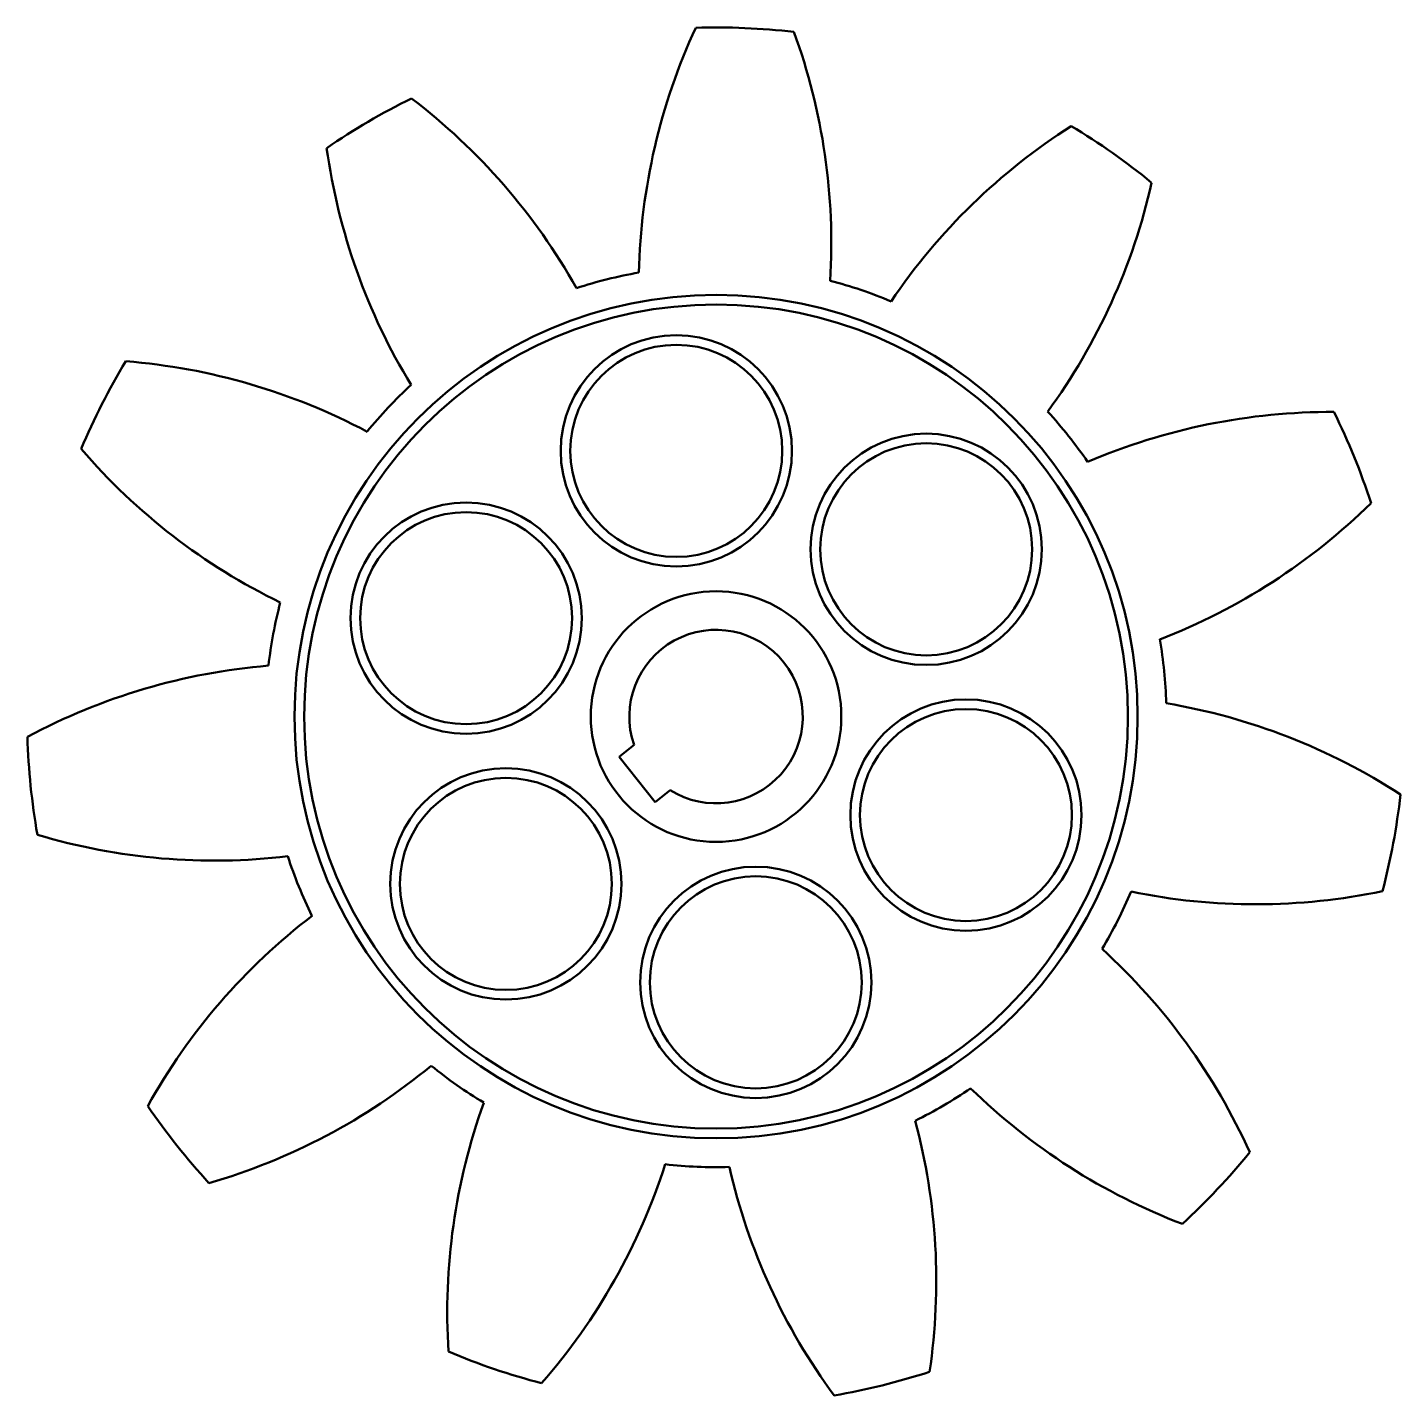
# Model space of a CAD drawing. Header units: millimetres. Extents: x 29.4 to 65, y 12.4 to 47.9.
import ezdxf

# ---------------------------------------------------------------- set-up
doc = ezdxf.new("R2010")
doc.units = ezdxf.units.MM
doc.header["$LTSCALE"] = 0.2
doc.layers.add('Visible (ISO)', color=7, linetype='Continuous', lineweight=50)

msp = doc.modelspace()

# ---------------------------------------------------------------- linework, layer by layer
at = {"layer": 'Visible (ISO)'}
for p, q in [((44.705, 28.974), (45.096, 29.286)), ((45.639, 27.801), (44.705, 28.974)), ((46.03, 28.112), (45.639, 27.801))]:
    msp.add_line(p, q, dxfattribs=at)
for centre, radius in [((47.223, 30.02), 10.938), ((47.223, 30.02), 10.687), ((46.192, 36.912), 3), ((46.192, 36.912), 2.75), ((52.676, 34.358), 3), ((52.676, 34.358), 2.75), ((40.739, 32.573), 3), ((40.739, 32.573), 2.75), ((47.223, 30.02), 3.25), ((53.707, 27.466), 3), ((53.707, 27.466), 2.75), ((41.77, 25.681), 3), ((41.77, 25.681), 2.75), ((48.254, 23.127), 3), ((48.254, 23.127), 2.75)]:
    msp.add_circle(centre, radius, dxfattribs=at)
for centre, radius, start, end in [((61.262, 41.152), 16.047, 155.1887, 178.6359), ((47.223, 30.02), 17.874, 83.5079, 91.6898), ((34.166, 42.288), 16.047, 356.5618, 20.009), ((47.223, 30.02), 17.874, 116.2352, 124.417), ((29.606, 33.281), 16.047, 29.2891, 52.7363), ((65.052, 31.795), 16.047, 122.4614, 145.9086), ((47.223, 30.02), 17.874, 50.7807, 58.9625), ((53.014, 46.974), 16.047, 187.9159, 211.3632), ((42.872, 47.4), 16.047, 323.8345, 347.2818), ((47.223, 30.02), 11.688, 99.8716, 108.0534), ((47.223, 30.02), 11.687, 67.1443, 75.3261), ((47.223, 30.02), 17.874, 148.9625, 157.1443), ((30.639, 23.239), 16.047, 62.0163, 85.4636), ((47.223, 30.02), 11.688, 132.5989, 140.7807), ((47.223, 30.02), 11.687, 34.417, 42.5989), ((63.181, 21.874), 16.047, 89.7341, 113.1814), ((47.223, 30.02), 17.874, 18.0534, 26.2352), ((42.928, 47.414), 16.047, 220.6432, 244.0905), ((52.959, 46.993), 16.047, 291.1072, 314.5545), ((47.223, 30.02), 11.687, 165.3261, 173.5079), ((47.223, 30.02), 2.25, 237.9792, 199.0367), ((47.223, 30.02), 11.687, 1.6898, 9.8716), ((36.938, 15.349), 16.047, 94.7436, 118.1909), ((56.244, 14.54), 16.047, 57.0068, 80.4541), ((47.223, 30.02), 17.874, 181.6898, 189.8716), ((47.223, 30.02), 17.874, 345.3261, 353.5079), ((34.206, 42.331), 16.047, 253.3705, 276.8177), ((47.223, 30.02), 11.688, 198.0534, 206.2352), ((47.223, 30.02), 11.687, 328.9625, 337.1443), ((61.225, 41.198), 16.047, 258.38, 281.8272), ((46.502, 12.117), 16.047, 127.4709, 150.9181), ((46.443, 12.12), 16.047, 24.2796, 47.7268), ((29.617, 33.339), 16.047, 286.0978, 309.545), ((47.223, 30.02), 11.687, 230.7807, 238.9625), ((47.223, 30.02), 11.688, 296.2352, 304.417), ((65.046, 31.853), 16.047, 225.6527, 249.0999), ((56.295, 14.569), 16.047, 160.1982, 183.6454), ((47.223, 30.02), 17.874, 214.417, 222.5989), ((36.89, 15.383), 16.047, 351.5523, 14.9995), ((47.223, 30.02), 17.874, 312.5989, 320.7807), ((30.617, 23.293), 16.047, 318.825, 342.2723), ((47.223, 30.02), 11.687, 263.5079, 271.6898), ((63.208, 21.926), 16.047, 192.9254, 216.3727), ((47.223, 30.02), 17.874, 247.1443, 255.3261), ((47.223, 30.02), 17.874, 279.8716, 288.0534)]:
    msp.add_arc(centre, radius, start, end, dxfattribs=at)

doc.saveas('drawing.dxf')
